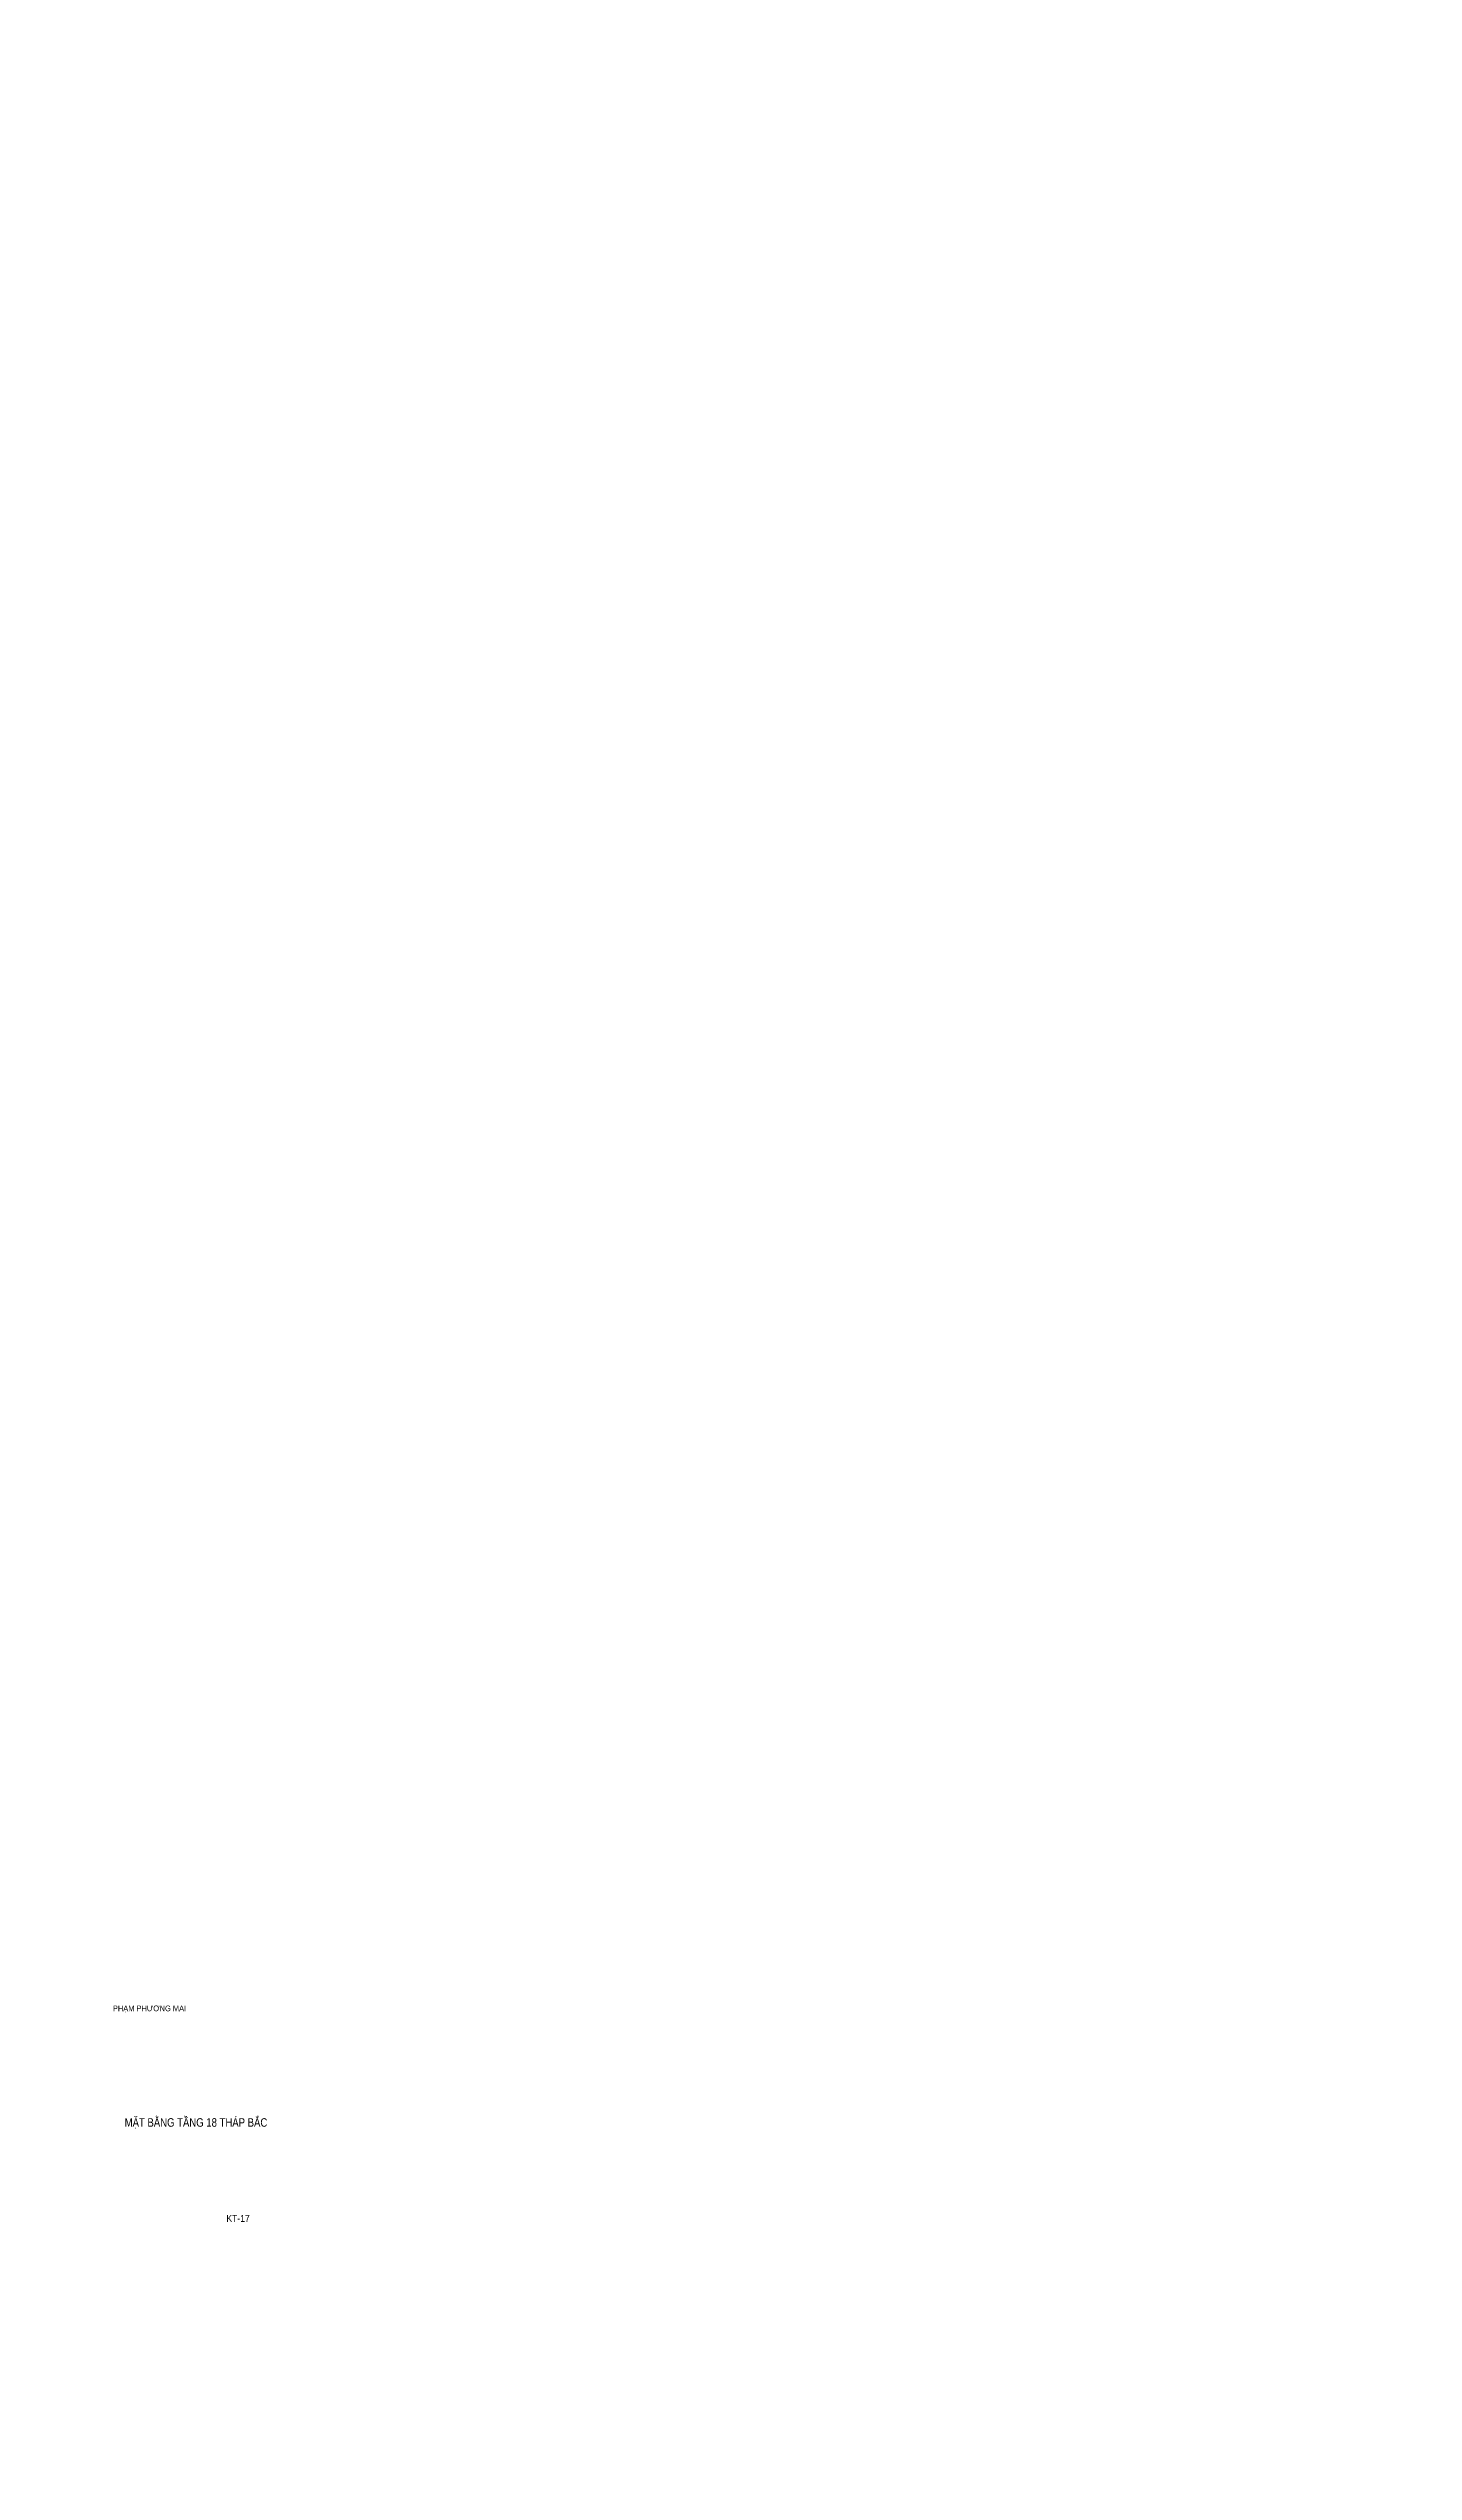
# Model space of a CAD drawing. Header units: millimetres. Extents: x -361669633 to 361256854, y -284153744 to 284385552.
# Drawn here: x 179464 to 299379, y 34613 to 247524 of the extents above; entities that cross this region are included whole.
import ezdxf

# ---------------------------------------------------------------- set-up
doc = ezdxf.new("R2010")
doc.units = ezdxf.units.MM
doc.header["$LTSCALE"] = 100
doc.header["$MEASUREMENT"] = 0
doc.layers.add('A-ANNO-ROOM', color=50, linetype='Continuous')
doc.layers.add('dien tich thong thuy', color=3, linetype='Continuous')
doc.styles.add('220126_HDN_HBA typical plan$0$211210_HDN_HBA_TYPICAL PLAN CORE OPT 1$0$HBA-Text', font='GOTHIC.TTF')
doc.styles.add('51KHUNG TEN$0$khung ten A1$1$Standard', font='', dxfattribs={"width": 0.9})
doc.styles.get('51KHUNG TEN$0$khung ten A1$1$Standard').set_extended_font_data('.VnArialH')

# ---------------------------------------------------------------- blocks, each defined once
blk = doc.blocks.new('A$C418F5BC8')
at = {"layer": 'A-ANNO-ROOM', "insert": (648, 1091), "char_height": 600, "attachment_point": 2, "rotation": 50.44883, "style": '220126_HDN_HBA typical plan$0$211210_HDN_HBA_TYPICAL PLAN CORE OPT 1$0$HBA-Text'}
blk.add_mtext_dynamic_manual_height_columns('SL-S', width=722857412.87, gutter_width=9766, heights=[0], dxfattribs=at)
blk = doc.blocks.new('A$C2A6C5140')
at = {"layer": 'A-ANNO-ROOM', "insert": (731, 1190, 0), "char_height": 600, "attachment_point": 2, "rotation": 50.44883, "style": '220126_HDN_HBA typical plan$0$211210_HDN_HBA_TYPICAL PLAN CORE OPT 1$0$HBA-Text'}
blk.add_mtext_dynamic_manual_height_columns('2-BR', width=722857412.87, gutter_width=9766, heights=[0], dxfattribs=at)
blk = doc.blocks.new('A$C5388591E')
at = {"layer": 'A-ANNO-ROOM', "insert": (894, 842, 0), "char_height": 600, "attachment_point": 2, "rotation": 1.40647, "style": '220126_HDN_HBA typical plan$0$211210_HDN_HBA_TYPICAL PLAN CORE OPT 1$0$HBA-Text'}
blk.add_mtext_dynamic_manual_height_columns('3-BR', width=722857412.87, gutter_width=9766, heights=[0], dxfattribs=at)
blk = doc.blocks.new('A$C21AF0CCA')
at = {"layer": 'A-ANNO-ROOM', "insert": (1198, 815), "char_height": 600, "attachment_point": 2, "rotation": 0.10543, "style": '220126_HDN_HBA typical plan$0$211210_HDN_HBA_TYPICAL PLAN CORE OPT 1$0$HBA-Text'}
blk.add_mtext_dynamic_manual_height_columns('1-BR+', width=722857412.87, gutter_width=9766, heights=[0], dxfattribs=at)

msp = doc.modelspace()

# ---------------------------------------------------------------- block references
at = {"layer": 'A-ANNO-ROOM'}
for p in [(-179024.1, 160712.6), (-180382.6, 155789.4), (-190286, 124478.1, 0)]:
    msp.add_blockref('A$C21AF0CCA', p, dxfattribs=at)
at = {"layer": 'dien tich thong thuy'}
for name, p in [('A$C418F5BC8', (-183121.2, 150788.1, 0)), ('A$C418F5BC8', (-185916.5, 147013.3, 0)), ('A$C2A6C5140', (-173817.6, 144980.3, 0)), ('A$C418F5BC8', (-186652.5, 142646.5, 0)), ('A$C418F5BC8', (-186377.4, 138298.5, 0)), ('A$C2A6C5140', (-176455.3, 137392.2, 0)), ('A$C418F5BC8', (-187947.5, 133708.2, 0)), ('A$C418F5BC8', (-189241.4, 129721.6, 0)), ('A$C2A6C5140', (-179002.1, 128379.5, 0)), ('A$C2A6C5140', (-181410.1, 119690.7, 0)), ('A$C2A6C5140', (-183695.9, 112855.6, 0)), ('A$C2A6C5140', (-185634.6, 105094.8, 0)), ('A$C5388591E', (-179466.3, 167815.8, 0)), ('A$C5388591E', (-196231.1, 103592.8, 0))]:
    msp.add_blockref(name, p, dxfattribs=at)

# ---------------------------------------------------------------- texts
at = {"color": 1, "style": '51KHUNG TEN$0$khung ten A1$1$Standard'}
for s, height, width, p in [('PH¹M PH¦¥NG MAI', 500.595, 0.9, (185124.8, 75060)), ('MÆT B»NG TÇNG 18 th¸p b¾c ', 750, 0.8, (186158.9, 64910.3)), ('kt-17', 600, 0.9, (195090.5, 56553.6))]:
    msp.add_text(s, height=height, dxfattribs=dict(at, width=width)).set_placement(p)

doc.saveas('drawing.dxf')
